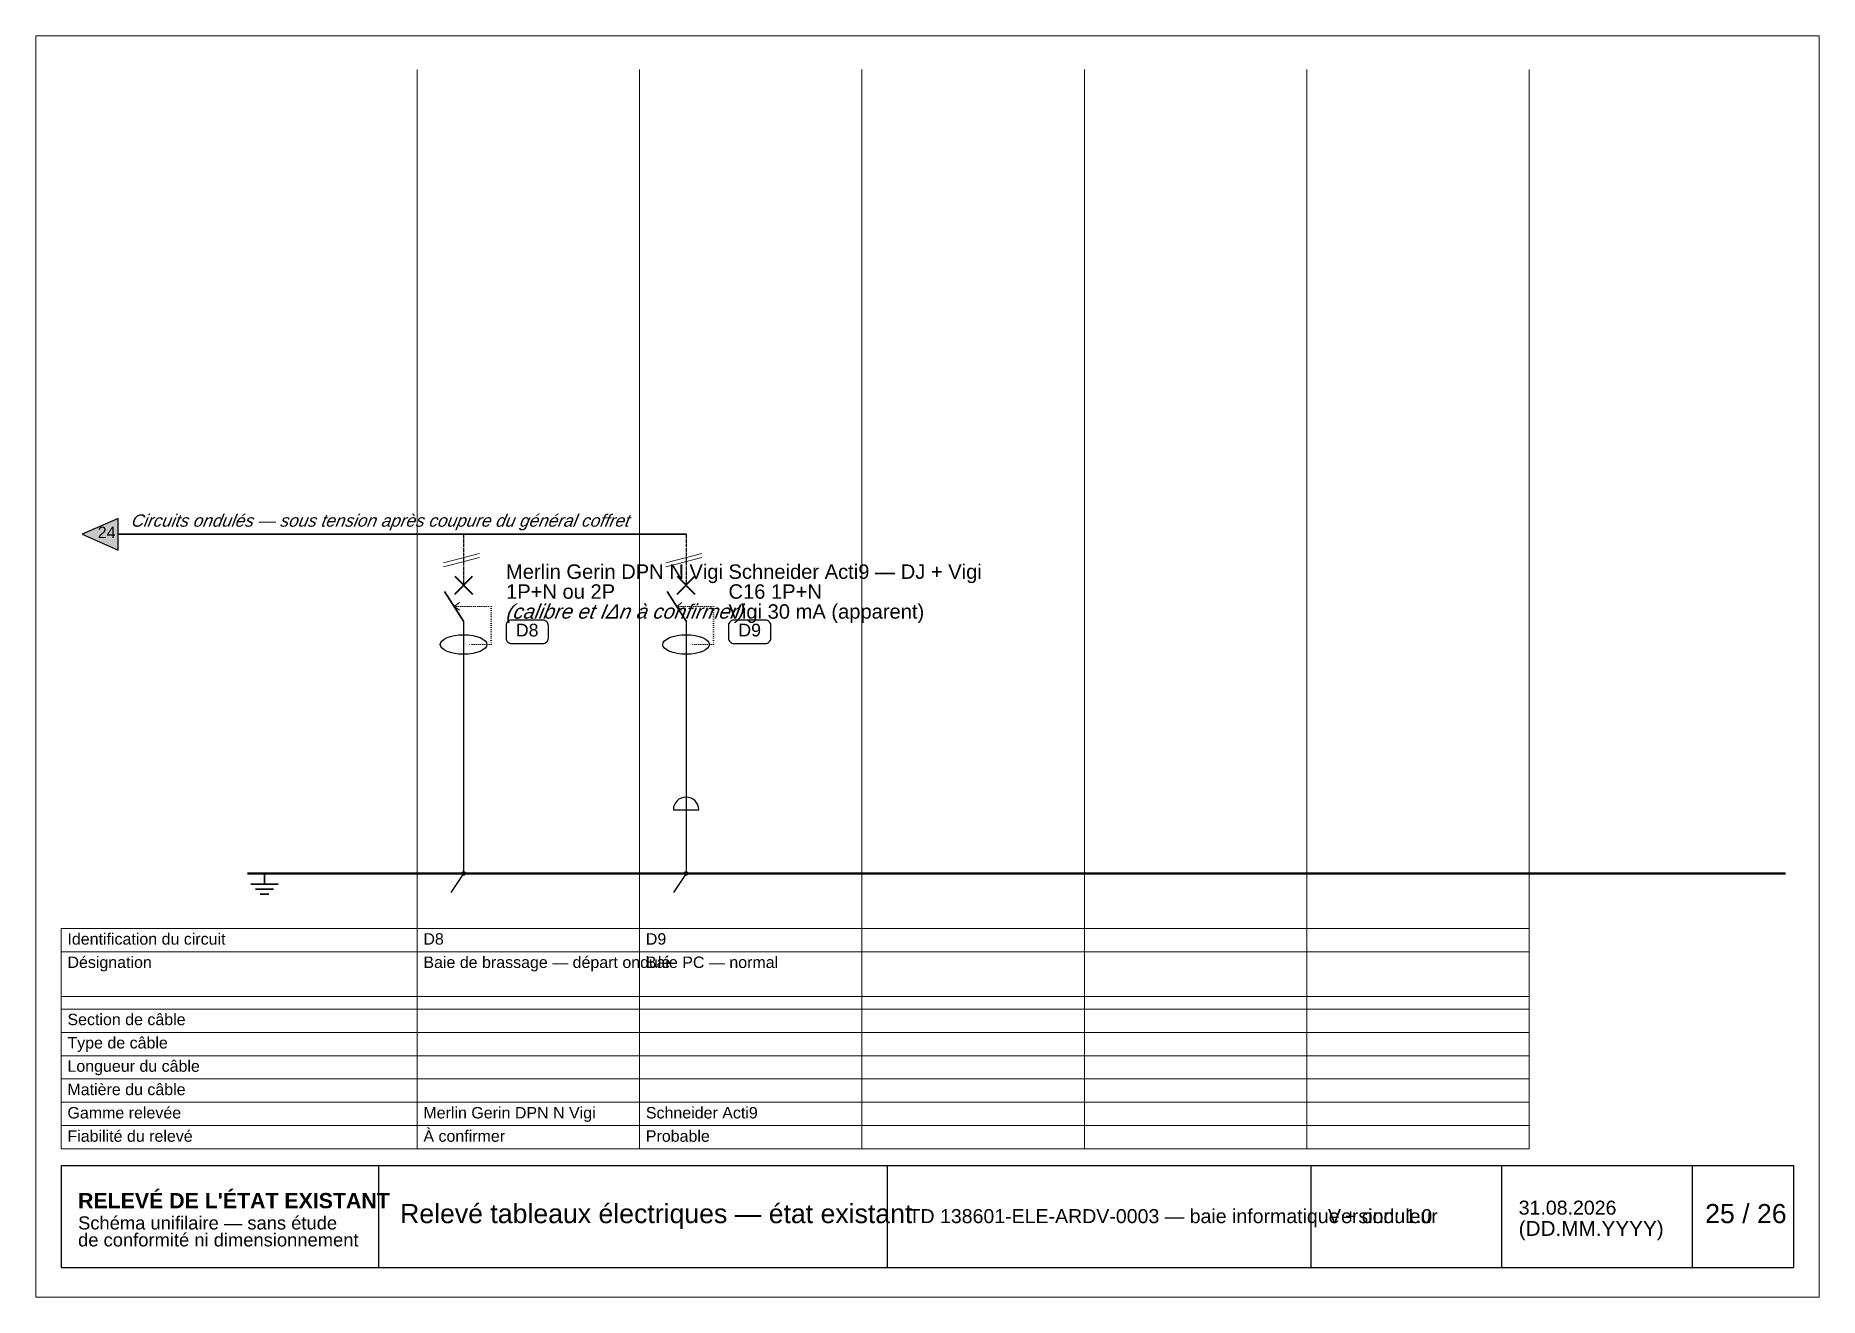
# Paper-space layout '25 - F25 TD BAIE INFO (3-3)' of a CAD drawing. Header units: millimetres. Extents: x 0 to 297, y 0 to 210.
# The model-space entities are those that its viewports show. They can reach past a viewport. Long polylines and large blocks are cut down to what shows.
import ezdxf
from ezdxf.enums import TextEntityAlignment as Align

# ---------------------------------------------------------------- set-up
doc = ezdxf.new("R2010")
doc.units = ezdxf.units.MM
doc.header["$LTSCALE"] = 0.5
doc.linetypes.add('DASHED', pattern=[1.524, 1.27, -0.254])
doc.linetypes.add('DOT', pattern=[0.508, 0, -0.508])
for name, color, linetype, lineweight in [('RENVOIS_FOLIO', 5, 'CONTINUOUS', 25), ('SCHEMA', 7, 'CONTINUOUS', 35), ('SCHEMA_PROBABLE', 7, 'DASHED', 35), ('SYMBOLES', 7, 'CONTINUOUS', 25), ('TERRE', 3, 'CONTINUOUS', 50), ('TEXTE', 7, 'CONTINUOUS', 13), ('TEXTE_A_CONFIRMER', 1, 'CONTINUOUS', 13), ('TRAME', 253, 'CONTINUOUS', 9)]:
    doc.layers.add(name, color=color, linetype=linetype, lineweight=lineweight)
doc.styles.add('SCHEMA', font='arial.ttf')
doc.styles.add('SCHEMA_GRAS', font='arialbd.ttf')
doc.styles.add('SCHEMA_ITAL', font='ariali.ttf')

msp = doc.modelspace()

# ---------------------------------------------------------------- hatches: boundary and pattern name
at = {"layer": 'RENVOIS_FOLIO'}
msp.add_hatch(color=7, dxfattribs=at).paths.add_polyline_path([(13.76, -1020.35), (7.76, -1023), (13.76, -1025.65)])
at = {"layer": 'SCHEMA'}
h = msp.add_hatch(color=7, dxfattribs=at)
edge = h.paths.add_edge_path()
edge.add_arc((71.26, -1079.44), 0.388, 0, 360)
h = msp.add_hatch(color=7, dxfattribs=at)
edge = h.paths.add_edge_path()
edge.add_arc((108.3, -1079.44), 0.388, 0, 360)

# ---------------------------------------------------------------- linework, layer by layer
at = {"layer": 'RENVOIS_FOLIO'}
msp.add_lwpolyline([(13.76, -1020.35), (7.76, -1023), (13.76, -1025.65)], close=True, dxfattribs=at)
at = {"layer": 'SCHEMA', "lineweight": 35}
for p, q in [((13.76, -1023), (108.3, -1023)), ((68.09, -1032.53), (71.26, -1037.46)), ((105.13, -1032.53), (108.3, -1037.46)), ((38.1, -1079.44), (38.1, -1081.21)), ((35.81, -1081.21), (40.39, -1081.21)), ((36.62, -1082.06), (39.58, -1082.06)), ((37.39, -1082.9), (38.81, -1082.9))]:
    msp.add_line(p, q, dxfattribs=at)
at = {"layer": 'SCHEMA', "lineweight": 40}
for p, q in [((69.78, -1032.95), (72.74, -1029.99)), ((69.78, -1029.99), (72.74, -1032.95)), ((106.82, -1032.95), (109.78, -1029.99)), ((106.82, -1029.99), (109.78, -1032.95))]:
    msp.add_line(p, q, dxfattribs=at)
at = {"layer": 'SCHEMA', "lineweight": 30}
for p, q in [((71.26, -1037.46), (71.26, -1079.44)), ((108.3, -1037.46), (108.3, -1079.44)), ((106.19, -1068.86), (110.42, -1068.86)), ((71.26, -1079.44), (69.14, -1082.62)), ((108.3, -1079.44), (106.19, -1082.62))]:
    msp.add_line(p, q, dxfattribs=at)
msp.add_arc((108.3, -1068.86), 2.12, 0, 180, dxfattribs=at)
for centre in [(71.26, -1041.34), (108.3, -1041.34)]:
    msp.add_ellipse(centre, major_axis=(3.88, 0), ratio=0.418182, dxfattribs=at)
at = {"layer": 'SCHEMA_PROBABLE', "lineweight": 30}
for p, q in [((71.26, -1023), (71.26, -1031.47)), ((108.3, -1023), (108.3, -1031.47))]:
    msp.add_line(p, q, dxfattribs=at)
at = {"layer": 'SYMBOLES', "lineweight": 20}
for p, q in [((67.91, -1027.76), (73.91, -1026.17)), ((67.91, -1028.43), (73.91, -1026.85)), ((104.95, -1027.76), (110.95, -1026.17)), ((104.95, -1028.43), (110.95, -1026.85)), ((69.71, -1034.99), (70.56, -1034.36)), ((69.71, -1034.99), (70.56, -1035.63)), ((106.75, -1034.99), (107.6, -1034.36)), ((106.75, -1034.99), (107.6, -1035.63))]:
    msp.add_line(p, q, dxfattribs=at)
at = {"layer": 'SYMBOLES', "linetype": 'DOT', "lineweight": 20}
for p, q in [((69.71, -1034.99), (75.85, -1034.99)), ((75.85, -1034.99), (75.85, -1041.34)), ((106.75, -1034.99), (112.89, -1034.99)), ((112.89, -1034.99), (112.89, -1041.34)), ((75.85, -1041.34), (71.97, -1041.34)), ((112.89, -1041.34), (109.01, -1041.34))]:
    msp.add_line(p, q, dxfattribs=at)
at = {"layer": 'SYMBOLES', "lineweight": 15}
for p, q in [((4.23, -1088.62), (248.71, -1088.62)), ((4.23, -1125.31), (4.23, -1088.62)), ((63.5, -1125.31), (63.5, -1088.62)), ((100.54, -1125.31), (100.54, -1088.62)), ((137.58, -1125.31), (137.58, -1088.62)), ((174.62, -1125.31), (174.62, -1088.62)), ((211.67, -1125.31), (211.67, -1088.62)), ((248.71, -1125.31), (248.71, -1088.62)), ((4.23, -1092.5), (248.71, -1092.5)), ((4.23, -1099.91), (248.71, -1099.91)), ((4.23, -1102.02), (248.71, -1102.02)), ((4.23, -1105.9), (248.71, -1105.9)), ((4.23, -1109.78), (248.71, -1109.78)), ((4.23, -1113.66), (248.71, -1113.66)), ((4.23, -1117.54), (248.71, -1117.54)), ((4.23, -1121.42), (248.71, -1121.42)), ((4.23, -1125.31), (248.71, -1125.31))]:
    msp.add_line(p, q, dxfattribs=at)
at = {"layer": 'SYMBOLES', "lineweight": 25}
for p, q in [((57.15, -1145.06), (57.15, -1128.13)), ((141.82, -1145.06), (141.82, -1128.13)), ((212.37, -1145.06), (212.37, -1128.13)), ((244.12, -1145.06), (244.12, -1128.13)), ((275.87, -1145.06), (275.87, -1128.13))]:
    msp.add_line(p, q, dxfattribs=at)
for points in [[(79.23, -1041.17), (84.45, -1041.17, 0.414214), (85.37, -1040.25), (85.37, -1038.2, 0.414214), (84.45, -1037.29), (79.23, -1037.29, 0.414214), (78.32, -1038.2), (78.32, -1040.25, 0.414214)], [(116.28, -1041.17), (121.5, -1041.17, 0.414214), (122.41, -1040.25), (122.41, -1038.2, 0.414214), (121.5, -1037.29), (116.28, -1037.29, 0.414214), (115.36, -1038.2), (115.36, -1040.25, 0.414214)]]:
    msp.add_lwpolyline(points, format="xyb", close=True, dxfattribs=at)
msp.add_lwpolyline([(4.23, -1145.06), (292.77, -1145.06), (292.77, -1128.13), (4.23, -1128.13)], close=True, dxfattribs=at)
at = {"layer": 'TERRE', "color": 3}
msp.add_line((35.28, -1079.44), (291.36, -1079.44), dxfattribs=at)
at = {"layer": 'TERRE', "color": 2, "linetype": 'DASHED'}
msp.add_line((36.69, -1079.44), (291.36, -1079.44), dxfattribs=at)
at = {"layer": 'TRAME'}
for p, q in [((63.5, -1125.31), (63.5, -945.64)), ((100.54, -1125.31), (100.54, -945.64)), ((137.58, -1125.31), (137.58, -945.64)), ((174.62, -1125.31), (174.62, -945.64)), ((211.67, -1125.31), (211.67, -945.64)), ((248.71, -1125.31), (248.71, -945.64))]:
    msp.add_line(p, q, dxfattribs=at)

# ---------------------------------------------------------------- texts
at = {"layer": 'TEXTE', "style": 'SCHEMA_ITAL', "oblique": 12}
msp.add_text('Circuits ondulés — sous tension après coupure du général coffret', height=2.0461, dxfattribs=at).set_placement((15.87, -1021.73))
at = {"layer": 'TEXTE', "style": 'SCHEMA'}
for s, height, p in [('24', 1.905, (11.82, -1023.63)), ('D8', 2.117, (81.84, -1040)), ('D9', 2.117, (118.89, -1040))]:
    msp.add_text(s, height=height, dxfattribs=at).set_placement(p, align=Align.CENTER)
at = {"layer": 'TEXTE'}
for s, height, style, p in [('Merlin Gerin DPN N Vigi', 2.3989, 'SCHEMA', (78.32, -1030.41)), ('Schneider Acti9 — DJ + Vigi', 2.3989, 'SCHEMA', (115.36, -1030.41)), ('1P+N ou 2P', 2.399, 'SCHEMA', (78.32, -1033.72)), ('C16 1P+N', 2.399, 'SCHEMA', (115.36, -1033.72)), ('Vigi 30 mA (apparent)', 2.3989, 'SCHEMA', (115.36, -1037.04)), ('Identification du circuit', 1.905, 'SCHEMA', (5.29, -1091.3)), ('D8', 1.905, 'SCHEMA', (64.56, -1091.3)), ('D9', 1.905, 'SCHEMA', (101.6, -1091.3)), ('Désignation', 1.905, 'SCHEMA', (5.29, -1095.18)), ('Baie de brassage — départ ondulé', 1.905, 'SCHEMA', (64.56, -1095.18)), ('Baie PC — normal', 1.905, 'SCHEMA', (101.6, -1095.18)), ('Section de câble', 1.905, 'SCHEMA', (5.29, -1104.7)), ('Type de câble', 1.905, 'SCHEMA', (5.29, -1108.58)), ('Longueur du câble', 1.905, 'SCHEMA', (5.29, -1112.46)), ('Matière du câble', 1.905, 'SCHEMA', (5.29, -1116.35)), ('Gamme relevée', 1.905, 'SCHEMA', (5.29, -1120.23)), ('Merlin Gerin DPN N Vigi', 1.905, 'SCHEMA', (64.56, -1120.23)), ('Schneider Acti9', 1.905, 'SCHEMA', (101.6, -1120.23)), ('Fiabilité du relevé', 1.905, 'SCHEMA', (5.29, -1124.11)), ('Probable', 1.905, 'SCHEMA', (101.6, -1124.11)), ("RELEVÉ DE L'ÉTAT EXISTANT", 2.54, 'SCHEMA_GRAS', (7.06, -1135.18)), ('Relevé tableaux électriques — état existant', 3.175, 'SCHEMA', (60.68, -1137.65)), ('31.08.2026', 2.328, 'SCHEMA', (246.94, -1136.24)), ('25 / 26', 3.175, 'SCHEMA', (277.99, -1137.65)), ('Schéma unifilaire — sans étude', 2.1872, 'SCHEMA', (7.06, -1138.71)), ('TD 138601-ELE-ARDV-0003 — baie informatique + onduleur', 2.3283, 'SCHEMA', (145.34, -1137.65)), ('Version: 1.0', 2.3283, 'SCHEMA', (215.19, -1137.65)), ('(DD.MM.YYYY)', 2.4694, 'SCHEMA', (246.94, -1139.77)), ('de conformité ni dimensionnement', 2.1872, 'SCHEMA', (7.06, -1141.53))]:
    msp.add_text(s, height=height, dxfattribs=dict(at, style=style)).set_placement(p)
at = {"layer": 'TEXTE_A_CONFIRMER', "style": 'SCHEMA_ITAL', "oblique": 12}
msp.add_text('(calibre et IΔn à confirmer)', height=2.3989, dxfattribs=at).set_placement((78.32, -1037.04))
at = {"layer": 'TEXTE_A_CONFIRMER', "style": 'SCHEMA'}
msp.add_text('À confirmer', height=1.905, dxfattribs=at).set_placement((64.56, -1124.11))

psp = doc.layouts.new('25 - F25 TD BAIE INFO (3-3)')

# ---------------------------------------------------------------- viewports
at = {"layer": 'VIEWPORTS'}
psp.add_viewport(center=(148.5, 105), size=(297, 210), view_center_point=(148.5, -1045), view_height=210, dxfattribs=at)

doc.saveas('drawing.dxf')
